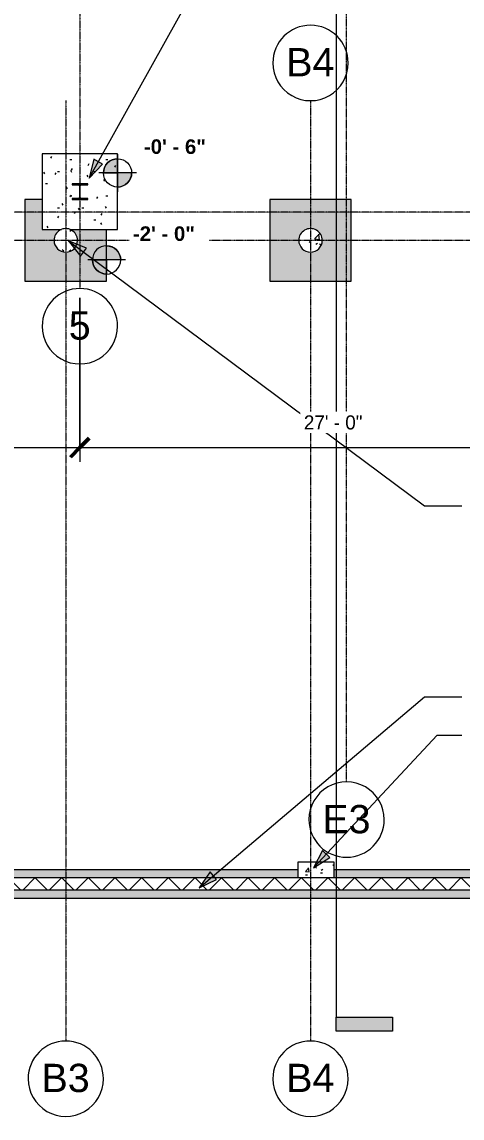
# Model space of a CAD drawing. Header units: inches. Extents: x -4066 to -1326, y 10241 to 12042.
# Drawn here: x -2749 to -2469, y 10241 to 10939 of the extents above; entities that cross this region are included whole.
import ezdxf

# ---------------------------------------------------------------- set-up
doc = ezdxf.new("R2010")
doc.units = ezdxf.units.IN
doc.header["$MEASUREMENT"] = 0
doc.linetypes.add('Grid Line 1_2_', pattern=[0.8749999999999999, 0.4999999999999999, -0.125, 0.125, -0.125])
for name, color, linetype, lineweight in [('A-ANNO-DIMS', 211, 'Continuous', 9), ('A-ANNO-DIMS-96', 211, 'Continuous', 9), ('A-WALL', 113, 'Continuous', 13), ('A-WALL-PATT', 111, 'Continuous', 20), ('G-ANNO-DIMS', 111, 'Continuous', 9), ('G-ANNO-SYMB', 111, 'Continuous', 9), ('G-ANNO-TEXT', 231, 'Continuous', 9), ('S-COLS', 52, 'Continuous', 13), ('S-FNDN', 32, 'Continuous', 13), ('S-GRID', 1, 'Continuous', 9), ('S-GRID-IDEN', 1, 'Continuous', 9)]:
    doc.layers.add(name, color=color, linetype=linetype, lineweight=lineweight)
doc.styles.add('Arial', font='arial.ttf', dxfattribs={"height": 17.99999999999998})
doc.styles.add('Arial_B', font='arialbd.ttf', dxfattribs={"height": 9.285714285714281})
doc.styles.add('Century Gothic', font='', dxfattribs={"height": 8.999999999999991})
doc.styles.get('Century Gothic').set_extended_font_data('Century Gothic')
doc.dimstyles.new('OD__1_16__Tol__', dxfattribs={"dimscale": 12, "dimtxt": 9.39751442745773, "dimasz": 1, "dimexe": 0.75, "dimexo": 0.5000000000000001, "dimgap": 0.75, "dimtad": 1, "dimdec": 4, "dimrnd": 0.0625, "dimzin": 3, "dimdsep": 46, "dimlunit": 4, "dimtxsty": 'Century Gothic', "dimblk1": 'OBLIQUE', "dimblk2": 'OBLIQUE', "dimsah": 1, "dimcen": 0.09, "dimdle": 0.75, "dimazin": 0, "dimtfac": 1, "dimtdec": 4, "dimtix": 1, "dimtmove": 0, "dimatfit": 3, "dimfxl": 1, "dimtvp": 1, "dimtfill": 1, "dimfrac": 2, "dimtolj": 1, "dimtzin": 0, "dimarcsym": 2})

# ---------------------------------------------------------------- blocks, each defined once
blk = doc.blocks.new('Concrete-Round-Column - 14_-V2-STRUCTURAL SCHEMATIC - 1ST FLOOR')
at = {"layer": 'S-COLS', "lineweight": 9}
h = blk.add_hatch(dxfattribs=at)
h.set_pattern_fill('FP_6', color=8, style=0, pattern_type=2)
h.set_pattern_definition([(49.99999999999999, (2721.203, -10800.395), (27.54270046216776, -2.409921005199992), [2.88, -31.68]), (355, (2721.203, -10800.395), (-5.327844435381706, 28.88426558997774), [2.304, -25.344]), (100.451, (2723.498, -10800.596), (22.21531621912823, 26.47392965322938), [2.448, -26.924]), (46.184, (2721.203, -10792.715), (40.98187469590783, -6.356421902997745), [4.32, -47.52]), (96.636, (2724.618, -10793.245), (35.89074818015425, 37.40618916795393), [3.671, -40.386]), (351.184, (2721.203, -10792.715), (35.89097341714983, 37.40621617016942), [3.456, -38.016]), (21, (2725.043, -10794.635), (22.92103572469458, -15.46073055541926), [2.88, -31.68]), (326, (2725.043, -10794.635), (9.343532092013643, 27.84573814869183), [2.304, -25.344]), (71.45100000000001, (2726.953, -10795.924), (32.26476914719338, 12.38442158028859), [2.448, -26.924]), (37.50000000000001, (2721.203, -10800.395), (0.4668550243151897, 12.7827070445298), [1.267, -23.77, 1.267, -24.461, -25.44]), (37.50000000000001, (2721.203, -10800.395), (0.4668550243151897, 12.7827070445298), [-50.765, 1.267, -24.173]), (7.499999999999999, (2721.203, -10800.395), (10.10158952275669, 15.14509036333994), [1.267, -13.402, 1.267, -23.194, -9.696]), (7.499999999999999, (2721.203, -10800.395), (10.10158952275669, 15.14509036333994), [-39.13, 1.267, -8.429]), (327.5, (2712.64, -10800.395), (20.49916090120071, -0.8657796178497925), [1.267, -8.333, 1.267, -28.685, -39.744]), (327.5, (2712.64, -10800.395), (20.49916090120071, -0.8657796178497925), [-39.552, 1.267, -38.477]), (317.5, (2708.8, -10800.395), (22.39477935398379, 3.844287929692774), [1.267, -11.213, 1.267, -18.624, -28.224]), (317.5, (2708.8, -10800.395), (22.39477935398379, 3.844287929692774), [-32.371, 1.267, -26.957])])
h.paths.add_polyline_path([(0.9040251019125661, -7.445316555727088), (2.6595366528162, -7.012621820132579), (4.260485600480705, -6.17237899419453), (5.613830611280604, -4.973419936797625), (6.640920192396833, -3.485423790320027), (7.282063630692618, -1.794867482148532), (7.499999999997612, 7.418066161335444e-12), (7.282063630692618, 1.794867482166097), (6.640920192396151, 3.485423790336568), (5.613830611280604, 4.973419936813484), (4.260485600481046, 6.17237899421039), (2.659536652816541, 7.012621820148609), (0.9040251019125661, 7.445316555743459), (-0.904025101917341, 7.445316555743459), (-2.702192365693804, 6.990234375015603), (-4.260485600487185, 6.172378994209367), (-5.61383061128572, 4.973419936813825), (-6.640920192401608, 3.485423790336227), (-7.282063630697734, 1.794867482164733), (-7.500000000002387, 7.077005648170597e-12), (-7.282063630697734, -1.794867482149215), (-6.640920192401608, -3.485423790320368), (-5.61383061128572, -4.973419936796943), (-4.260485600486162, -6.172378994194189), (-2.659536652821316, -7.012621820132579), (-0.904025101917341, -7.445316555727088)], flags=0)
for centre, start, end in [((-1.106445951876516e-14, -8.439824824113221e-14), 359.9999999999996, 179.9999999999998), ((-1.030504382527214e-14, -8.476116710436745e-14), 179.9999999999998, 359.9999999999993)]:
    blk.add_arc(centre, 7.499999999999845, start, end, dxfattribs=at)
blk = doc.blocks.new('Concrete-Round-Column - 14_-V3-STRUCTURAL SCHEMATIC - 1ST FLOOR')
at = {"layer": 'S-COLS', "lineweight": 9}
h = blk.add_hatch(dxfattribs=at)
h.set_pattern_fill('FP_7', color=8, style=0, pattern_type=2)
h.set_pattern_definition([(49.99999999999999, (2565.203, -10800.395), (27.54270046216776, -2.409921005199992), [2.88, -31.68]), (355, (2565.203, -10800.395), (-5.327844435381706, 28.88426558997774), [2.304, -25.344]), (100.451, (2567.498, -10800.596), (22.21531621912823, 26.47392965322938), [2.448, -26.924]), (46.184, (2565.203, -10792.715), (40.98187469590783, -6.356421902997745), [4.32, -47.52]), (96.636, (2568.618, -10793.245), (35.89074818015425, 37.40618916795393), [3.671, -40.386]), (351.184, (2565.203, -10792.715), (35.89097341714983, 37.40621617016942), [3.456, -38.016]), (21, (2569.043, -10794.635), (22.92103572469458, -15.46073055541926), [2.88, -31.68]), (326, (2569.043, -10794.635), (9.343532092013643, 27.84573814869183), [2.304, -25.344]), (71.45100000000001, (2570.953, -10795.924), (32.26476914719338, 12.38442158028859), [2.448, -26.924]), (37.50000000000001, (2565.203, -10800.395), (0.4668550243151897, 12.7827070445298), [1.267, -23.77, 1.267, -24.461, -25.44]), (37.50000000000001, (2565.203, -10800.395), (0.4668550243151897, 12.7827070445298), [-50.765, 1.267, -24.173]), (7.499999999999999, (2565.203, -10800.395), (10.10158952275669, 15.14509036333994), [1.267, -13.402, 1.267, -23.194, -9.696]), (7.499999999999999, (2565.203, -10800.395), (10.10158952275669, 15.14509036333994), [-39.13, 1.267, -8.429]), (327.5, (2556.64, -10800.395), (20.49916090120071, -0.8657796178497925), [1.267, -8.333, 1.267, -28.685, -39.744]), (327.5, (2556.64, -10800.395), (20.49916090120071, -0.8657796178497925), [-39.552, 1.267, -38.477]), (317.5, (2552.8, -10800.395), (22.39477935398379, 3.844287929692774), [1.267, -11.213, 1.267, -18.624, -28.224]), (317.5, (2552.8, -10800.395), (22.39477935398379, 3.844287929692774), [-32.371, 1.267, -26.957])])
h.paths.add_polyline_path([(0.9040251019122251, -7.445316555724701), (2.659536652817223, -7.01262182012985), (4.260485600481046, -6.172378994191802), (5.613830611280604, -4.973419936795579), (6.640920192396492, -3.485423790317298), (7.282063630692618, -1.794867482146145), (7.499999999997612, 1.014655026665423e-11), (7.282063630692618, 1.794867482166097), (6.640920192396492, 3.485423790338614), (5.613830611280263, 4.973419936816554), (4.260485600481387, 6.172378994212777), (2.659536652816541, 7.012621820150996), (0.9040251019125661, 7.445316555745847), (-0.904025101917341, 7.445316555745847), (-2.659536652821316, 7.012621820150996), (-4.260485600485139, 6.1723789942138), (-5.61383061128572, 4.973419936815872), (-6.640920192401608, 3.485423790338614), (-7.282063630697734, 1.79486748216712), (-7.500000000002387, 9.464429240324533e-12), (-7.282063630697734, -1.794867482146145), (-6.640920192401608, -3.485423790317639), (-5.61383061128572, -4.973419936795579), (-4.260485600486162, -6.172378994191802), (-2.659536652821316, -7.012621820130192), (-0.904025101917341, -7.445316555724701)], flags=0)
for centre, start, end in [((-1.106445951876516e-14, -8.439824824113221e-14), 359.9999999999996, 179.9999999999998), ((-1.030504382527214e-14, -8.476116710436745e-14), 179.9999999999998, 359.9999999999993)]:
    blk.add_arc(centre, 7.499999999999845, start, end, dxfattribs=at)
blk = doc.blocks.new('W-Wide Flange-Column - W10X49-V17-STRUCTURAL SCHEMATIC - 1ST FLOOR')
at = {"layer": 'S-COLS', "lineweight": 9}
h = blk.add_hatch(dxfattribs=at)
h.set_pattern_fill('FP_30', color=256, style=0, pattern_type=2)
h.set_pattern_definition([(45, (2712.203, -10831.386), (-9.503515139147199, 9.503515139147199), []), (45, (2712.203, -10816.986), (-9.503515139147199, 9.503515139147199), [])])
h.paths.add_polyline_path([(-4.73951621389267, -4.990234374991245), (4.999999999997157, -4.990234374991245), (4.999999999997157, -4.431640624991359), (0.8613281249972714, -4.431640624991359), (0.3724300770674062, -4.229132422921054), (0.1699218749972715, -3.740234374991359), (0.1699218749972715, 3.740234375008753), (0.3724300770674062, 4.229132422938448), (0.8613281249962482, 4.431640625008582), (4.999999999997157, 4.431640625008582), (4.999999999997157, 4.990234375008639), (-5.000000000002614, 4.990234375008639), (-5.000000000002614, 4.431640625008582), (-0.8613281250027284, 4.431640625008582), (-0.3724300770732042, 4.229132422938448), (-0.1699218750030695, 3.740234375008753), (-0.1699218750030695, -3.740234374991359), (-0.3724300770732042, -4.229132422921054), (-0.8613281250023873, -4.431640624991359), (-5.000000000002614, -4.431640624991359), (-5.000000000002614, -4.990234374991245)], flags=0)
for p, q in [((4.999999999999993, 4.990234374999829), (-5.000000000000004, 4.990234374999829)), ((-5.000000000000004, 4.990234374999829), (-5.000000000000004, 4.431640624999829)), ((-5.000000000000004, 4.431640624999829), (-0.8613281250000152, 4.431640624999829)), ((-0.169921875000006, 3.740234374999829), (-0.1699218750000061, -3.740234375000158)), ((0.169921874999994, -3.740234375000171), (0.1699218749999939, 3.740234374999825)), ((0.8613281249999939, 4.431640624999829), (4.999999999999993, 4.431640624999829)), ((4.999999999999993, 4.431640624999829), (4.999999999999993, 4.990234374999829)), ((-0.8613281250000059, -4.431640625000166), (-5.000000000000004, -4.431640625000166)), ((-5.000000000000004, -4.431640625000166), (-5.000000000000004, -4.990234375000167)), ((-5.000000000000004, -4.990234375000167), (4.999999999999993, -4.990234375000167)), ((4.999999999999993, -4.431640625000166), (0.8613281249999979, -4.431640625000167)), ((4.999999999999993, -4.990234375000167), (4.999999999999993, -4.431640625000166))]:
    blk.add_line(p, q, dxfattribs=at)
for centre, radius, start, end in [((-0.8613281250000059, 3.74023437499983), 0.6914062500000004, 2.671665932429354e-13, 90.00000000000081), ((0.8613281249999937, 3.74023437499983), 0.6914062499999992, 90.00000000000034, 180.0000000000004), ((-0.8613281250000059, -3.740234375000167), 0.6914062499999992, 269.9999999999999, 8.333053265434414e-13), ((0.8613281249999937, -3.740234375000167), 0.6914062500000004, 180.0000000000004, 270.0000000000001)]:
    blk.add_arc(centre, radius, start, end, dxfattribs=at)
blk = doc.blocks.new('Grid - Grid Head - Circle-50561-STRUCTURAL SCHEMATIC - 1ST FLOOR')
at = {"layer": 'S-GRID-IDEN'}
for centre, start, end in [((3.326430646399931e-61, -4.078299540852453e-18), 359.9999999999996, 179.9999999999998), ((-3.063147132161011e-60, 3.755506388259091e-17), 179.9999999999998, 359.9999999999993)]:
    blk.add_arc(centre, 0.2500000000000002, start, end, dxfattribs=at)
blk = doc.blocks.new('Section - 3_32_ x 3_8_-54337-STRUCTURAL SCHEMATIC - 1ST FLOOR')
at = {"layer": 'G-ANNO-SYMB'}
blk.add_hatch(color=256, dxfattribs=at).paths.add_polyline_path([(-3.058655892988276e-44, 0.3749999999999998), (0, 0), (-0.09374999999999996, 0), (-0.09374999999999996, 0.3749999999999998)], flags=0)
for p, q in [((-3.058655892988276e-44, 0.3749999999999998), (-0.09374999999999996, 0.3749999999999998)), ((-0.09374999999999996, 0.3749999999999998), (-0.09374999999999996, 0)), ((0, 0), (-3.058655892988276e-44, 0.3749999999999998)), ((-0.09374999999999996, 0), (0, 0))]:
    blk.add_line(p, q, dxfattribs=at)
blk = doc.blocks.new('DIMBLOCK30-STRUCTURAL SCHEMATIC - 1ST FLOOR')
at = {"layer": 'A-ANNO-DIMS-96'}
for p, q in [((-3026.203253864362, 10763.69705680641), (-3026.203253864362, 10659.41574586703)), ((-3026.203253864362, 10668.41574586703), (-3026.203253864362, 10763.69705680642)), ((-2712.20325386436, 10763.69705680641), (-2712.20325386436, 10659.41574586703)), ((-2712.20325386436, 10668.41574586703), (-2712.20325386436, 10763.69705680642)), ((-3026.203253864362, 10668.41574586703), (-2712.20325386436, 10668.41574586703))]:
    blk.add_line(p, q, dxfattribs=at)
at = {"layer": 'A-ANNO-DIMS-96', "lineweight": 50}
for p, q in [((-3026.203253864362, 10668.41574586703), (-3020.203253864362, 10674.41574586703)), ((-2712.20325386436, 10668.41574586703), (-2706.20325386436, 10674.41574586703)), ((-3026.203253864362, 10668.41574586703), (-3032.203253864362, 10662.41574586703)), ((-2712.20325386436, 10668.41574586703), (-2718.20325386436, 10662.41574586703))]:
    blk.add_line(p, q, dxfattribs=at)
at = {"layer": 'A-ANNO-DIMS-96', "color": 0, "insert": (-2888.445783406298, 10688.95158309349), "char_height": 8.999999999999998, "width": 46.18207090064941, "attachment_point": 1, "line_spacing_factor": 0.9845015114479527, "style": 'Century Gothic', "bg_fill": 3, "box_fill_scale": 1.25, "bg_fill_color": 256, "bg_fill_true_color": 13158600, "bg_fill_transparency": 0}
blk.add_mtext('26\' - 2"', dxfattribs=at)
blk = doc.blocks.new('_Oblique')
at = {"color": 0, "linetype": 'ByBlock', "lineweight": -2}
blk.add_line((-0.5, -0.5), (0.5, 0.5), dxfattribs=at)
blk = doc.blocks.new('DIMBLOCK31-STRUCTURAL SCHEMATIC - 1ST FLOOR')
at = {"layer": 'A-ANNO-DIMS-96'}
for p, q in [((-2712.20325386436, 10763.69705680641), (-2712.20325386436, 10659.41574586703)), ((-2712.20325386436, 10668.41574586703), (-2712.20325386436, 10763.69705680642)), ((-2388.20325386436, 10763.69705680641), (-2388.20325386436, 10659.41574586703)), ((-2388.20325386436, 10668.41574586703), (-2388.20325386436, 10763.69705680641)), ((-2712.20325386436, 10668.41574586703), (-2388.20325386436, 10668.41574586703))]:
    blk.add_line(p, q, dxfattribs=at)
at = {"layer": 'A-ANNO-DIMS-96', "lineweight": 50}
for p, q in [((-2712.20325386436, 10668.41574586703), (-2706.20325386436, 10674.41574586703)), ((-2388.20325386436, 10668.41574586703), (-2382.20325386436, 10674.41574586703)), ((-2712.20325386436, 10668.41574586703), (-2718.20325386436, 10662.41574586703)), ((-2388.20325386436, 10668.41574586703), (-2394.20325386436, 10662.41574586703))]:
    blk.add_line(p, q, dxfattribs=at)
at = {"layer": 'A-ANNO-DIMS-96', "color": 0, "insert": (-2569.445783406297, 10688.95158309349), "char_height": 8.999999999999998, "width": 46.18207090064941, "attachment_point": 1, "line_spacing_factor": 0.9845015114479527, "style": 'Century Gothic', "bg_fill": 3, "box_fill_scale": 1.25, "bg_fill_color": 256, "bg_fill_true_color": 13158600, "bg_fill_transparency": 0}
blk.add_mtext('27\' - 0"', dxfattribs=at)
blk = doc.blocks.new('Spot Elevations - Spot Elevation - Target Filled 2-1621861-STRUCTURAL SCHEMATIC - 1ST FLOOR')
at = {"layer": 'G-ANNO-DIMS'}
h = blk.add_hatch(color=256, dxfattribs=at)
edge = h.paths.add_edge_path(flags=0)
edge.add_line((1.249000902703301e-16, 0), (-0.09374999999999985, 0))
edge.add_arc((5.724587470723462e-16, -3.434752482434078e-16), 0.09375000000000037, 90.00000000000063, 180.0000000000002, ccw=False)
edge.add_line((1.249000902703301e-16, 0.09375000000000007), (1.249000902703301e-16, 0))
h = blk.add_hatch(color=256, dxfattribs=at)
edge = h.paths.add_edge_path(flags=0)
edge.add_line((1.249000902703301e-16, 0), (0.09375000000000029, 0))
edge.add_arc((2.289834988289385e-16, 6.245004513516504e-17), 0.09374999999999996, 269.99999999999955, 359.99999999999966, ccw=False)
edge.add_line((1.249000902703301e-16, -0.09375), (1.249000902703301e-16, 0))
for p, q in [((-2.706168622523819e-16, 0.1243846875261664), (-2.706168622523819e-16, -0.125)), ((1.249000902703301e-16, 0), (1.249000902703301e-16, 0.09375000000000007)), ((0.1250000000000001, 7.067913962433002e-16), (-0.1249999999999998, 7.067913962433002e-16)), ((-0.09374999999999985, 0), (1.249000902703301e-16, 0)), ((1.249000902703301e-16, 0), (1.249000902703301e-16, -0.09375)), ((0.09375000000000029, 0), (1.249000902703301e-16, 0))]:
    blk.add_line(p, q, dxfattribs=at)
blk.add_circle((1.249000902703301e-16, 0), 0.09375000000000007, dxfattribs=at)
for centre, radius, start, end in [((5.724587470723462e-16, -3.434752482434078e-16), 0.09375000000000037, 90.00000000000026, 179.9999999999999), ((2.289834988289385e-16, 6.245004513516504e-17), 0.09374999999999996, 269.9999999999992, 359.9999999999993)]:
    blk.add_arc(centre, radius, start, end, dxfattribs=at)

msp = doc.modelspace()

# ---------------------------------------------------------------- hatches: boundary and pattern name
at = {"layer": 'A-WALL-PATT', "lineweight": 9}
h = msp.add_hatch(dxfattribs=at)
h.set_pattern_fill('FP_2', color=8, style=0, pattern_type=2)
h.set_pattern_definition([(49.99999999999999, (0, 0), (27.54270046216776, -2.409921005199992), [2.88, -31.68]), (355, (0, 0), (-5.327844435381706, 28.88426558997774), [2.304, -25.344]), (100.451, (2.295, -0.201), (22.21531621912823, 26.47392965322938), [2.448, -26.924]), (46.184, (0, 7.68), (40.98187469590783, -6.356421902997745), [4.32, -47.52]), (96.636, (3.415, 7.15), (35.89074818015425, 37.40618916795393), [3.671, -40.386]), (351.184, (0, 7.68), (35.89097341714983, 37.40621617016942), [3.456, -38.016]), (21, (3.84, 5.76), (22.92103572469458, -15.46073055541926), [2.88, -31.68]), (326, (3.84, 5.76), (9.343532092013643, 27.84573814869183), [2.304, -25.344]), (71.45100000000001, (5.75, 4.472), (32.26476914719338, 12.38442158028859), [2.448, -26.924]), (37.50000000000001, (0, 0), (0.4668550243151897, 12.7827070445298), [1.267, -23.77, 1.267, -24.461, -25.44]), (37.50000000000001, (0, 0), (0.4668550243151897, 12.7827070445298), [-50.765, 1.267, -24.173]), (7.499999999999999, (0, 0), (10.10158952275669, 15.14509036333994), [1.267, -13.402, 1.267, -23.194, -9.696]), (7.499999999999999, (0, 0), (10.10158952275669, 15.14509036333994), [-39.13, 1.267, -8.429]), (327.5, (-8.562999999999999, 0), (20.49916090120071, -0.8657796178497925), [1.267, -8.333, 1.267, -28.685, -39.744]), (327.5, (-8.562999999999999, 0), (20.49916090120071, -0.8657796178497925), [-39.552, 1.267, -38.477]), (317.5, (-12.403, 0), (22.39477935398379, 3.844287929692774), [1.267, -11.213, 1.267, -18.624, -28.224]), (317.5, (-12.403, 0), (22.39477935398379, 3.844287929692774), [-32.371, 1.267, -26.957])])
h.paths.add_polyline_path([(-2573.203253864366, 10394.39539013943), (-2550.203253864367, 10394.39539013943), (-2550.203253864367, 10404.39539013943), (-2573.203253864366, 10404.39539013943), (-2573.203253864366, 10399.58289013943)], flags=0)
h = msp.add_hatch(dxfattribs=at)
h.set_pattern_fill('FP_1', style=0, pattern_type=2)
h.set_pattern_definition([(45, (0, 0), (-8.485281374238571, 8.485281374238571), []), (135, (0, 0), (-8.485281374238571, -8.48528137423857), [])])
h.paths.add_polyline_path([(-3201.203253864368, 10386.77039013943), (-1946.203253864367, 10386.77039013942), (-1946.203253864367, 10394.39539013943), (-3201.203253864368, 10394.39539013943)], flags=0)
at = {"layer": 'G-ANNO-TEXT'}
for points in [[(-2706.352180138977, 10839.94574344414), (-2697.698497596227, 10848.85935737394), (-2703.314678185572, 10851.99200081825)], [(-2719.519536022748, 10800.0085411579), (-2711.802731677736, 10790.27254272214), (-2707.968588206053, 10795.43532135383)], [(-2563.364586639566, 10400.82589788729), (-2552.823237393178, 10407.39999028899), (-2557.522556602877, 10411.78990353718)], [(-2636.279825461359, 10388.17170989865), (-2625.040565989448, 10393.46489243502), (-2629.192932507146, 10398.37537017797)]]:
    msp.add_hatch(color=256, dxfattribs=at).paths.add_polyline_path(points, flags=0)
at = {"layer": 'S-FNDN', "lineweight": 9}
h = msp.add_hatch(dxfattribs=at)
h.set_pattern_fill('FP_27', color=256, style=0, pattern_type=2)
h.set_pattern_definition([(0, (0, 0), (30.72, 7.68), [1.267, -21.773, 1.267, -21.773, -122.88]), (0, (0, 0), (30.72, 7.68), [-46.08, 1.267, -44.813, 1.267, -21.773, -53.76]), (0, (0, 0), (30.72, 7.68), [-115.2, 1.267, -14.093, 1.267, -37.133]), (120, (11.52, 3.84), (-22.01107510106448, 22.76430040425796), [1.267, -21.773, 1.267, -21.773, -122.88]), (120, (11.52, 3.84), (-22.01107510106448, 22.76430040425796), [-46.07999999999999, 1.267, -44.813, 1.267, -21.773, -53.75999999999999]), (120, (11.52, 3.84), (-22.01107510106448, 22.76430040425796), [-115.2, 1.267, -14.093, 1.267, -37.133]), (240, (15.36, 19.2), (-8.708924898935503, -30.44430040425795), [1.267, -21.773, 1.267, -21.773, -122.88]), (240, (15.36, 19.2), (-8.708924898935503, -30.44430040425795), [-46.08, 1.267, -44.813, 1.267, -21.773, -53.76]), (240, (15.36, 19.2), (-8.708924898935503, -30.44430040425795), [-115.2, 1.267, -14.093, 1.267, -37.133])])
h.paths.add_polyline_path([(-2717.865936150505, 10807.38562451443), (-2688.203255678736, 10807.40801195956), (-2688.203255678735, 10855.38562451443), (-2736.203255678736, 10855.38562451443), (-2736.203255678736, 10807.38562451443), (-2723.862790517182, 10807.40801195956), (-2722.107278966278, 10807.84070669515), (-2720.299228762448, 10807.84070669515), (-2718.501061498672, 10807.38562451443)], flags=0)
h.paths.add_polyline_path([(-2707.203252049989, 10826.39539013942), (-2717.203252049989, 10826.39539013942), (-2717.203252049989, 10826.95398388942), (-2713.064580174989, 10826.95398388942), (-2712.575682127059, 10827.15649209149), (-2712.373173924989, 10827.64539013942), (-2712.373173924989, 10835.12585888942), (-2712.575682127059, 10835.61475693735), (-2713.064580174989, 10835.81726513942), (-2717.203252049989, 10835.81726513942), (-2717.203252049989, 10836.37585888942), (-2707.203252049989, 10836.37585888942), (-2707.203252049989, 10835.81726513942), (-2711.341923924989, 10835.81726513942), (-2711.830821972919, 10835.61475693735), (-2712.033330174989, 10835.12585888942), (-2712.033330174989, 10827.64539013942), (-2711.830821972919, 10827.15649209149), (-2711.34192392499, 10826.95398388942), (-2707.203252049989, 10826.95398388942)], flags=0)
at = {"layer": 'S-FNDN'}
msp.add_hatch(color=7, dxfattribs=at).paths.add_polyline_path([(-2747.203253864364, 10774.39539013942), (-2695.203253864363, 10774.39539013942), (-2695.203253864363, 10807.38562451443), (-2718.501061498672, 10807.38562451443), (-2716.942768263879, 10806.56776913362), (-2715.58942325308, 10805.36881007622), (-2714.562333671964, 10803.88081392975), (-2713.921190233668, 10802.19025762158), (-2713.703253864363, 10800.39539013942), (-2713.921190233668, 10798.60052265726), (-2714.562333671964, 10796.90996634909), (-2715.58942325308, 10795.42197020261), (-2716.94276826388, 10794.22301114522), (-2718.543717211544, 10793.38276831928), (-2720.299228762448, 10792.95007358368), (-2722.107278966278, 10792.95007358368), (-2723.862790517182, 10793.38276831928), (-2725.463739464847, 10794.22301114522), (-2726.817084475646, 10795.42197020261), (-2727.844174056762, 10796.90996634909), (-2728.485317495058, 10798.60052265726), (-2728.703253864363, 10800.39539013942), (-2728.485317495058, 10802.19025762158), (-2727.844174056762, 10803.88081392975), (-2726.817084475646, 10805.36881007622), (-2725.463739464848, 10806.56776913362), (-2723.905446230054, 10807.38562451443), (-2736.203255678736, 10807.38562451443), (-2736.203255678736, 10826.39539013942), (-2747.203253864363, 10826.39539013942)], flags=0)
h = msp.add_hatch(color=7, dxfattribs=at)
h.paths.add_polyline_path([(-2557.921190233668, 10774.39539013942), (-2539.203253864363, 10774.39539013942), (-2539.203253864363, 10826.39539013942), (-2591.203253864363, 10826.39539013942), (-2591.203253864364, 10774.39539013942), (-2559.58942325308, 10774.39539013942)], flags=0)
h.paths.add_polyline_path([(-2566.107278966278, 10792.95007358369), (-2567.862790517182, 10793.38276831928), (-2569.463739464847, 10794.22301114522), (-2570.817084475646, 10795.42197020262), (-2571.844174056762, 10796.90996634909), (-2572.485317495058, 10798.60052265727), (-2572.703253864363, 10800.39539013942), (-2572.485317495058, 10802.19025762158), (-2571.844174056762, 10803.88081392975), (-2570.817084475646, 10805.36881007623), (-2569.463739464845, 10806.56776913363), (-2567.862790517182, 10807.40801195956), (-2566.107278966278, 10807.84070669516), (-2564.299228762448, 10807.84070669516), (-2562.543717211544, 10807.40801195956), (-2560.942768263879, 10806.56776913363), (-2559.58942325308, 10805.36881007623), (-2558.562333671964, 10803.88081392975), (-2557.921190233668, 10802.19025762158), (-2557.703253864363, 10800.39539013942), (-2557.921190233668, 10798.60052265727), (-2558.562333671964, 10796.90996634909), (-2559.58942325308, 10795.42197020262), (-2560.942768263879, 10794.22301114522), (-2562.543717211543, 10793.38276831928), (-2564.299228762448, 10792.95007358369)], flags=0)
at = {"layer": 'S-FNDN', "lineweight": 9}
h = msp.add_hatch(color=254, dxfattribs=at)
h.paths.add_polyline_path([(-1951.390753864367, 10381.58289013942), (-1951.390753864367, 10386.77039013942), (-3196.015753864368, 10386.77039013943), (-3196.015753864368, 10381.58289013943), (-2117.765508634285, 10381.58289013942)], flags=0)
h.paths.add_polyline_path([(-3196.015753864368, 10394.39539013943), (-3003.203253864367, 10394.39539013943), (-3003.203253864367, 10399.58289013943), (-3196.015753864368, 10399.58289013943)], flags=0)
h.paths.add_polyline_path([(-2120.203253864367, 10394.39539013943), (-1951.390753864367, 10394.39539013943), (-1951.390753864367, 10399.58289013942), (-2120.203253864367, 10399.58289013943)], flags=0)
h.paths.add_polyline_path([(-2143.203253864366, 10394.39539013943), (-2143.203253864366, 10399.58289013943), (-2335.203253864367, 10399.58289013943), (-2335.203253864367, 10394.39539013943)], flags=0)
h.paths.add_polyline_path([(-2550.203253864367, 10394.39539013943), (-2358.203253864367, 10394.39539013943), (-2358.203253864367, 10399.58289013943), (-2550.203253864367, 10399.58289013943)], flags=0)
h.paths.add_polyline_path([(-2788.203253864367, 10394.39539013943), (-2788.203253864367, 10399.58289013943), (-2980.203253864367, 10399.58289013943), (-2980.203253864367, 10394.39539013943)], flags=0)
h.paths.add_polyline_path([(-2765.203253864366, 10394.39539013943), (-2573.203253864366, 10394.39539013943), (-2573.203253864366, 10399.58289013943), (-2765.203253864366, 10399.58289013943)], flags=0)

# ---------------------------------------------------------------- linework, layer by layer
at = {"layer": 'A-WALL', "lineweight": 9}
for p, q in [((-2550.203253864364, 10404.39539013942), (-2573.203253864363, 10404.39539013942)), ((-2573.203253864363, 10404.39539013942), (-2573.203253864363, 10394.39539013942)), ((-2550.203253864364, 10394.39539013942), (-2550.203253864364, 10404.39539013942)), ((-1946.203253864365, 10394.39539013941), (-3201.203253864365, 10394.39539013942)), ((-3208.828253864365, 10386.77039013942), (-1938.578253864365, 10386.77039013941))]:
    msp.add_line(p, q, dxfattribs=at)
at = {"layer": 'G-ANNO-SYMB'}
msp.add_line((-2548.89172986598, 11824.84751184842), (-2548.89172986598, 10305.72669368653), dxfattribs=at)
at = {"layer": 'G-ANNO-TEXT'}
for p, q in [((-2706.352180138977, 10839.94574344414), (-2624.061041707172, 10987.47670333539)), ((-2703.314678185572, 10851.99200081825), (-2706.352180138977, 10839.94574344414)), ((-2706.352180138977, 10839.94574344414), (-2697.698497596227, 10848.85935737394)), ((-2697.698497596227, 10848.85935737394), (-2703.314678185572, 10851.99200081825)), ((-2719.519536022748, 10800.0085411579), (-2711.802731677736, 10790.27254272214)), ((-2707.968588206053, 10795.43532135383), (-2719.519536022748, 10800.0085411579)), ((-2719.519536022748, 10800.0085411579), (-2492.463869495989, 10631.38539001635)), ((-2711.802731677736, 10790.27254272214), (-2707.968588206053, 10795.43532135383)), ((-2492.463869495989, 10631.38539001635), (-2468.740027221024, 10631.38539001635)), ((-2636.279825461359, 10388.17170989865), (-2492.463869495988, 10509.78443100685)), ((-2492.463869495988, 10509.78443100685), (-2468.740027221022, 10509.78443100685)), ((-2563.364586639566, 10400.82589788729), (-2484.380144061878, 10485.377251704)), ((-2484.380144061878, 10485.377251704), (-2468.740027221022, 10485.37725170401)), ((-2557.522556602877, 10411.78990353718), (-2563.364586639566, 10400.82589788729)), ((-2563.364586639566, 10400.82589788729), (-2552.823237393178, 10407.39999028899)), ((-2552.823237393178, 10407.39999028899), (-2557.522556602877, 10411.78990353718)), ((-2629.192932507146, 10398.37537017797), (-2636.279825461359, 10388.17170989865)), ((-2636.279825461359, 10388.17170989865), (-2625.040565989448, 10393.46489243502)), ((-2625.040565989448, 10393.46489243502), (-2629.192932507146, 10398.37537017797))]:
    msp.add_line(p, q, dxfattribs=at)
at = {"layer": 'S-FNDN', "lineweight": 9}
for p, q in [((-2688.203255678733, 10855.38562451442), (-2736.203255678733, 10855.38562451442)), ((-2736.203255678733, 10855.38562451442), (-2736.203255678733, 10807.38562451442)), ((-2688.203255678733, 10807.38562451442), (-2688.203255678733, 10855.38562451442)), ((-2736.203255678733, 10826.39539013941), (-2747.203253864361, 10826.39539013941)), ((-2747.203253864361, 10826.39539013941), (-2747.203253864361, 10774.39539013941)), ((-2539.20325386436, 10826.39539013941), (-2591.203253864361, 10826.39539013941)), ((-2591.203253864361, 10826.39539013941), (-2591.203253864361, 10774.39539013941)), ((-2539.20325386436, 10774.39539013941), (-2539.20325386436, 10826.39539013941)), ((-2736.203255678733, 10807.38562451442), (-2723.905446230051, 10807.38562451442)), ((-2718.501061498669, 10807.38562451442), (-2688.203255678733, 10807.38562451442)), ((-2695.20325386436, 10774.39539013941), (-2695.20325386436, 10807.38562451442)), ((-2747.203253864361, 10774.39539013941), (-2695.20325386436, 10774.39539013941)), ((-2591.203253864361, 10774.39539013941), (-2539.20325386436, 10774.39539013941)), ((-2573.203253864363, 10399.58289013942), (-2765.203253864363, 10399.58289013942)), ((-2358.203253864364, 10399.58289013941), (-2550.203253864364, 10399.58289013942)), ((-3214.015753864364, 10381.58289013942), (-1933.390753864365, 10381.58289013941))]:
    msp.add_line(p, q, dxfattribs=at)
at = {"layer": 'S-GRID', "linetype": 'Grid Line 1_2_'}
for p, q in [((-2712.203253864351, 11992.79345696724), (-2712.20325386436, 10769.69705680642)), ((-2542.203253864363, 10455.54857511405), (-2542.203253864351, 11992.79345696724)), ((-2721.20325386436, 10889.35478813662), (-2721.203253864364, 10290.55286558194)), ((-2565.20325386436, 10889.35478813662), (-2565.203253864364, 10290.55286558194)), ((-1374.377465411877, 10818.39539013941), (-3750.493318273378, 10818.39539013943)), ((-1374.377465411877, 10800.3953901394), (-3984.513332154157, 10800.39539013942))]:
    msp.add_line(p, q, dxfattribs=at)

# ---------------------------------------------------------------- block references
at = {"layer": 'G-ANNO-DIMS', "xscale": 95.99999999999994, "yscale": 95.99999999999994, "zscale": 95.99999999999994}
msp.add_blockref('Spot Elevations - Spot Elevation - Target Filled 2-1621861-STRUCTURAL SCHEMATIC - 1ST FLOOR', (-2688.203255678732, 10843.36773438145), dxfattribs=at)
at = {"layer": 'G-ANNO-DIMS', "extrusion": (0, 0, -1), "xscale": 95.99999999999994, "yscale": 95.99999999999994, "zscale": 95.99999999999994, "rotation": 180}
msp.add_blockref('Spot Elevations - Spot Elevation - Target Filled 2-1621861-STRUCTURAL SCHEMATIC - 1ST FLOOR', (2695.203253864359, 10787.95624595339), dxfattribs=at)
at = {"layer": 'G-ANNO-SYMB', "extrusion": (0, 0, -1), "xscale": 95.99999999999994, "yscale": 95.99999999999994, "zscale": 95.99999999999994, "rotation": 90.0000000000006}
msp.add_blockref('Section - 3_32_ x 3_8_-54337-STRUCTURAL SCHEMATIC - 1ST FLOOR', (2548.891729865979, 10305.72669368652), dxfattribs=at)
at = {"layer": 'S-COLS', "lineweight": 9}
for name, p in [('W-Wide Flange-Column - W10X49-V17-STRUCTURAL SCHEMATIC - 1ST FLOOR', (-2712.203252049986, 10831.38562451441)), ('Concrete-Round-Column - 14_-V2-STRUCTURAL SCHEMATIC - 1ST FLOOR', (-2721.20325386436, 10800.39539013941)), ('Concrete-Round-Column - 14_-V3-STRUCTURAL SCHEMATIC - 1ST FLOOR', (-2565.20325386436, 10800.39539013941))]:
    msp.add_blockref(name, p, dxfattribs=at)
at = {"layer": 'S-GRID-IDEN', "xscale": 95.99999999999994, "yscale": 95.99999999999994, "zscale": 95.99999999999994, "rotation": 180}
for p in [(-2565.203253864359, 10913.35478813662), (-2712.203253864358, 10745.69705680641), (-2721.203253864362, 10266.55286558193), (-2565.203253864363, 10266.55286558194)]:
    msp.add_blockref('Grid - Grid Head - Circle-50561-STRUCTURAL SCHEMATIC - 1ST FLOOR', p, dxfattribs=at)
at = {"layer": 'S-GRID-IDEN', "xscale": 95.99999999999994, "yscale": 95.99999999999994, "zscale": 95.99999999999994}
msp.add_blockref('Grid - Grid Head - Circle-50561-STRUCTURAL SCHEMATIC - 1ST FLOOR', (-2542.203253864362, 10431.54857511405), dxfattribs=at)

# ---------------------------------------------------------------- texts
at = {"layer": 'S-GRID-IDEN', "char_height": 17.99999999999998, "attachment_point": 1, "style": 'Arial'}
for s, insert, width in [('B4', (-2580.69470320545, 10922.83771479769), 37.26899999999995), ('5', (-2719.323049662143, 10755.17998346748), 16.96799999999998), ('E3', (-2557.703930507523, 10440.83651459471), 37.26899999999995), ('B3', (-2736.694703205453, 10276.03579224301), 37.26899999999995), ('B4', (-2580.694703205454, 10276.03579224301), 37.26899999999995)]:
    msp.add_mtext(s, dxfattribs=dict(at, insert=insert, width=width))

# ---------------------------------------------------------------- next in the draw order: texts
at = {"layer": 'G-ANNO-DIMS', "char_height": 9.285714285714281, "width": 46.05796269727402, "attachment_point": 1, "line_spacing_factor": 0.9417779076525878, "style": 'Arial_B', "bg_fill": 3, "box_fill_scale": 1.25, "bg_fill_color": 256, "bg_fill_true_color": 13158600, "bg_fill_transparency": 0}
for s, insert in [('-0\' - 6"', (-2671.394073469264, 10864.71422686704)), ('-2\' - 0"', (-2678.394071654891, 10809.30273843898))]:
    msp.add_mtext(s, dxfattribs=dict(at, insert=insert))

# ---------------------------------------------------------------- next in the draw order: dimensions: what is measured, and where the dimension line sits
at = {"layer": 'A-ANNO-DIMS'}
dim = msp.add_linear_dim(base=(-2712.20325386436, 10668.41574586703), p1=(-3026.203253864362, 10769.69705680642), p2=(-2712.20325386436, 10769.69705680642), dimstyle='OD__1_16__Tol__', override={"dimpost": '<>', "dimfxl": 314.0000000000023}, dxfattribs=at)
dim.commit()
dim.dimension.update_dxf_attribs({"geometry": 'DIMBLOCK30-STRUCTURAL SCHEMATIC - 1ST FLOOR', "text_midpoint": (-2869.203253864361, 10682.14212251652)})

# ---------------------------------------------------------------- next in the draw order: dimensions: what is measured, and where the dimension line sits
dim = msp.add_linear_dim(base=(-2388.20325386436, 10668.41574586703), p1=(-2712.20325386436, 10769.69705680642), p2=(-2388.20325386436, 10769.69705680641), dimstyle='OD__1_16__Tol__', override={"dimpost": '<>', "dimfxl": 324}, dxfattribs=at)
dim.commit()
dim.dimension.update_dxf_attribs({"geometry": 'DIMBLOCK31-STRUCTURAL SCHEMATIC - 1ST FLOOR', "text_midpoint": (-2550.20325386436, 10682.14212251652)})

doc.saveas('drawing.dxf')
